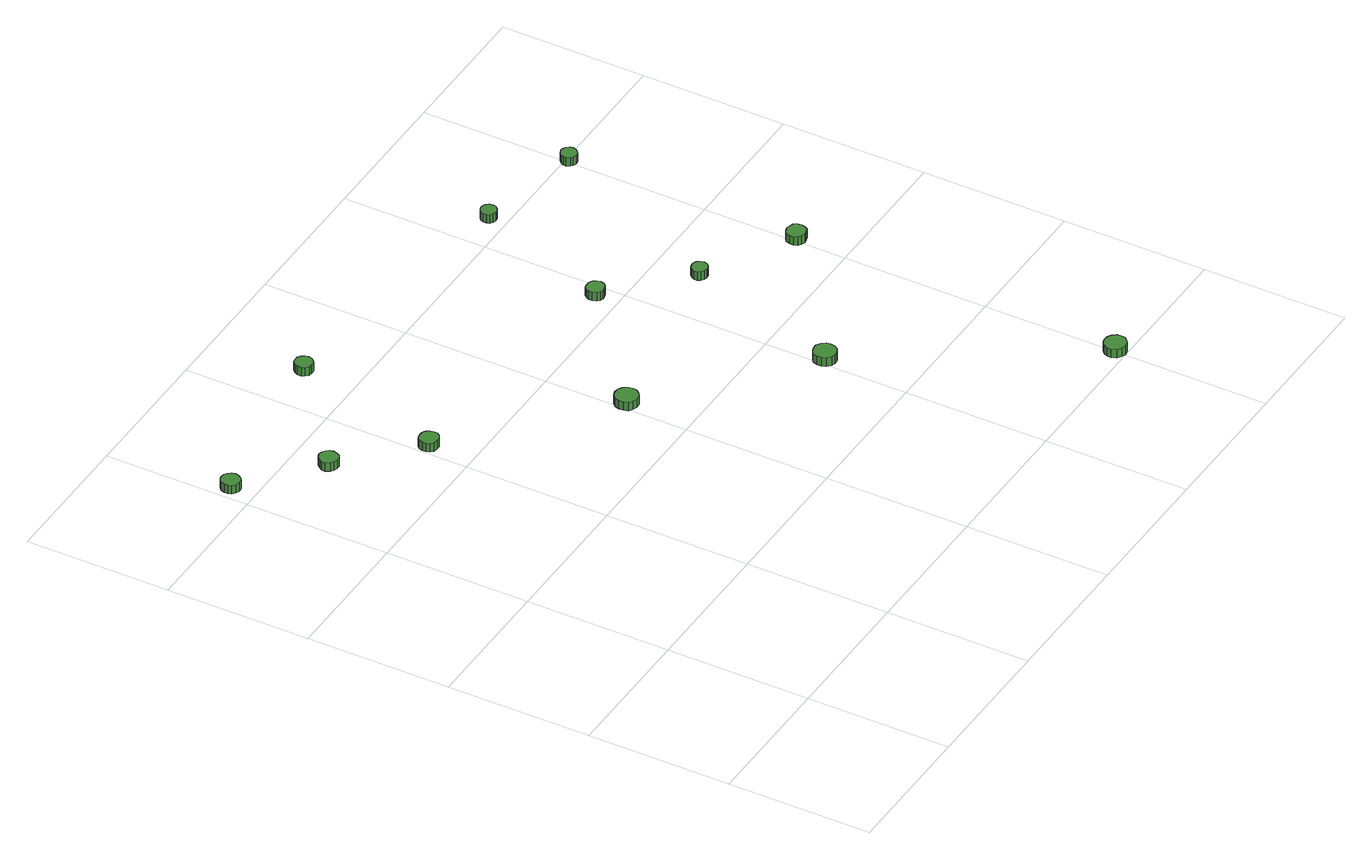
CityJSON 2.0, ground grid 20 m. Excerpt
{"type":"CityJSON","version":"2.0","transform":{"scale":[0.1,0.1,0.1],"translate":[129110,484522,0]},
"CityObjects":{
"tree1":{"type":"SolitaryVegetationObject","attributes":{"function":"something"},"geometry":[{"type":"MultiSurface","lod":"1","boundaries":[[[0,1,2,3,4,5,6,7,8,9,10,11,12,13,14]],[[15,16,17,18,19,20,21,22,23,24,25,26,27,28,29]],[[0,29,28,1]],[[1,28,27,2]],[[2,27,26,3]],[[3,26,25,4]],[[4,25,24,5]],[[5,24,23,6]],[[6,23,22,7]],[[7,22,21,8]],[[8,21,20,9]],[[9,20,19,10]],[[10,19,18,11]],[[11,18,17,12]],[[12,17,16,13]],[[13,16,15,14]],[[14,15,29,0]]]}]},
"tree2":{"type":"SolitaryVegetationObject","attributes":{"function":"something"},"geometry":[{"type":"MultiSurface","lod":"1","boundaries":[[[30,31,32,33,34,35,36,37,38,39,40,41,42,43,44]],[[45,46,47,48,49,50,51,52,53,54,55,56,57,58,59]],[[30,59,58,31]],[[31,58,57,32]],[[32,57,56,33]],[[33,56,55,34]],[[34,55,54,35]],[[35,54,53,36]],[[36,53,52,37]],[[37,52,51,38]],[[38,51,50,39]],[[39,50,49,40]],[[40,49,48,41]],[[41,48,47,42]],[[42,47,46,43]],[[43,46,45,44]],[[44,45,59,30]]]}]},
"tree3":{"type":"SolitaryVegetationObject","attributes":{"function":"something"},"geometry":[{"type":"MultiSurface","lod":"1","boundaries":[[[60,61,62,63,64,65,66,67,68,69,70,71,72,73,74]],[[75,76,77,78,79,80,81,82,83,84,85,86,87,88,89]],[[60,89,88,61]],[[61,88,87,62]],[[62,87,86,63]],[[63,86,85,64]],[[64,85,84,65]],[[65,84,83,66]],[[66,83,82,67]],[[67,82,81,68]],[[68,81,80,69]],[[69,80,79,70]],[[70,79,78,71]],[[71,78,77,72]],[[72,77,76,73]],[[73,76,75,74]],[[74,75,89,60]]]}]},
"tree4":{"type":"SolitaryVegetationObject","attributes":{"function":"something"},"geometry":[{"type":"MultiSurface","lod":"1","boundaries":[[[90,91,92,93,94,95,96,97,98,99,100,101,102,103,104]],[[105,106,107,108,109,110,111,112,113,114,115,116,117,118,119]],[[90,119,118,91]],[[91,118,117,92]],[[92,117,116,93]],[[93,116,115,94]],[[94,115,114,95]],[[95,114,113,96]],[[96,113,112,97]],[[97,112,111,98]],[[98,111,110,99]],[[99,110,109,100]],[[100,109,108,101]],[[101,108,107,102]],[[102,107,106,103]],[[103,106,105,104]],[[104,105,119,90]]]}]},
"tree5":{"type":"SolitaryVegetationObject","attributes":{"function":"something"},"geometry":[{"type":"MultiSurface","lod":"1","boundaries":[[[120,121,122,123,124,125,126,127,128,129,130,131,132,133,134]],[[135,136,137,138,139,140,141,142,143,144,145,146,147,148,149]],[[120,149,148,121]],[[121,148,147,122]],[[122,147,146,123]],[[123,146,145,124]],[[124,145,144,125]],[[125,144,143,126]],[[126,143,142,127]],[[127,142,141,128]],[[128,141,140,129]],[[129,140,139,130]],[[130,139,138,131]],[[131,138,137,132]],[[132,137,136,133]],[[133,136,135,134]],[[134,135,149,120]]]}]},
"tree6":{"type":"SolitaryVegetationObject","attributes":{"function":"something"},"geometry":[{"type":"MultiSurface","lod":"1","boundaries":[[[150,151,152,153,154,155,156,157,158,159,160,161,162,163,164]],[[165,166,167,168,169,170,171,172,173,174,175,176,177,178,179]],[[150,179,178,151]],[[151,178,177,152]],[[152,177,176,153]],[[153,176,175,154]],[[154,175,174,155]],[[155,174,173,156]],[[156,173,172,157]],[[157,172,171,158]],[[158,171,170,159]],[[159,170,169,160]],[[160,169,168,161]],[[161,168,167,162]],[[162,167,166,163]],[[163,166,165,164]],[[164,165,179,150]]]}]},
"tree7":{"type":"SolitaryVegetationObject","attributes":{"function":"something"},"geometry":[{"type":"MultiSurface","lod":"1","boundaries":[[[180,181,182,183,184,185,186,187,188,189,190,191,192,193,194]],[[195,196,197,198,199,200,201,202,203,204,205,206,207,208,209]],[[180,209,208,181]],[[181,208,207,182]],[[182,207,206,183]],[[183,206,205,184]],[[184,205,204,185]],[[185,204,203,186]],[[186,203,202,187]],[[187,202,201,188]],[[188,201,200,189]],[[189,200,199,190]],[[190,199,198,191]],[[191,198,197,192]],[[192,197,196,193]],[[193,196,195,194]],[[194,195,209,180]]]}]},
"tree8":{"type":"SolitaryVegetationObject","attributes":{"function":"something"},"geometry":[{"type":"MultiSurface","lod":"1","boundaries":[[[210,211,212,213,214,215,216,217,218,219,220,221,222,223,224]],[[225,226,227,228,229,230,231,232,233,234,235,236,237,238,239]],[[210,239,238,211]],[[211,238,237,212]],[[212,237,236,213]],[[213,236,235,214]],[[214,235,234,215]],[[215,234,233,216]],[[216,233,232,217]],[[217,232,231,218]],[[218,231,230,219]],[[219,230,229,220]],[[220,229,228,221]],[[221,228,227,222]],[[222,227,226,223]],[[223,226,225,224]],[[224,225,239,210]]]}]},
"tree9":{"type":"SolitaryVegetationObject","attributes":{"function":"something"},"geometry":[{"type":"MultiSurface","lod":"1","boundaries":[[[240,241,242,243,244,245,246,247,248,249,250,251,252,253,254]],[[255,256,257,258,259,260,261,262,263,264,265,266,267,268,269]],[[240,269,268,241]],[[241,268,267,242]],[[242,267,266,243]],[[243,266,265,244]],[[244,265,264,245]],[[245,264,263,246]],[[246,263,262,247]],[[247,262,261,248]],[[248,261,260,249]],[[249,260,259,250]],[[250,259,258,251]],[[251,258,257,252]],[[252,257,256,253]],[[253,256,255,254]],[[254,255,269,240]]]}]},
"tree10":{"type":"SolitaryVegetationObject","attributes":{"function":"something"},"geometry":[{"type":"MultiSurface","lod":"1","boundaries":[[[270,271,272,273,274,275,276,277,278,279,280,281,282,283,284]],[[285,286,287,288,289,290,291,292,293,294,295,296,297,298,299]],[[270,299,298,271]],[[271,298,297,272]],[[272,297,296,273]],[[273,296,295,274]],[[274,295,294,275]],[[275,294,293,276]],[[276,293,292,277]],[[277,292,291,278]],[[278,291,290,279]],[[279,290,289,280]],[[280,289,288,281]],[[281,288,287,282]],[[282,287,286,283]],[[283,286,285,284]],[[284,285,299,270]]]}]},
"tree11":{"type":"SolitaryVegetationObject","attributes":{"function":"something"},"geometry":[{"type":"MultiSurface","lod":"1","boundaries":[[[300,301,302,303,304,305,306,307,308,309,310,311,312,313,314]],[[315,316,317,318,319,320,321,322,323,324,325,326,327,328,329]],[[300,329,328,301]],[[301,328,327,302]],[[302,327,326,303]],[[303,326,325,304]],[[304,325,324,305]],[[305,324,323,306]],[[306,323,322,307]],[[307,322,321,308]],[[308,321,320,309]],[[309,320,319,310]],[[310,319,318,311]],[[311,318,317,312]],[[312,317,316,313]],[[313,316,315,314]],[[314,315,329,300]]]}]},
"tree12":{"type":"SolitaryVegetationObject","attributes":{"function":"something"},"geometry":[{"type":"MultiSurface","lod":"1","boundaries":[[[330,331,332,333,334,335,336,337,338,339,340,341,342,343,344]],[[345,346,347,348,349,350,351,352,353,354,355,356,357,358,359]],[[330,359,358,331]],[[331,358,357,332]],[[332,357,356,333]],[[333,356,355,334]],[[334,355,354,335]],[[335,354,353,336]],[[336,353,352,337]],[[337,352,351,338]],[[338,351,350,339]],[[339,350,349,340]],[[340,349,348,341]],[[341,348,347,342]],[[342,347,346,343]],[[343,346,345,344]],[[344,345,359,330]]]}]}
},
"vertices":[
[34,835,17],[32,840,17],[29,844,17],[25,847,17],[19,848,17],[14,846,17],[10,842,17],[8,837,17],[8,832,17],[10,827,17],[14,824,17],[19,822,17],[25,822,17],[29,825,17],[32,830,17],[32,830,4],[29,825,4],[25,822,4],[19,822,4],[14,824,4],[10,827,4],[8,832,4],[8,837,4],[10,842,4],[14,846,4],[19,848,4],[25,847,4],[29,844,4],[32,840,4],[34,835,4],
[132,751,18],[131,756,18],[128,760,18],[123,763,18],[118,764,18],[113,762,18],[109,758,18],[106,753,18],[106,748,18],[109,743,18],[113,740,18],[118,738,18],[123,738,18],[128,741,18],[131,746,18],[131,746,5],[128,741,5],[123,738,5],[118,738,5],[113,740,5],[109,743,5],[106,748,5],[106,753,5],[109,758,5],[113,762,5],[118,764,5],[123,763,5],[128,760,5],[131,756,5],[132,751,5],
[229,662,17],[228,668,17],[225,672,17],[220,675,17],[215,675,17],[209,674,17],[205,670,17],[203,665,17],[203,660,17],[205,655,17],[209,651,17],[215,650,17],[220,650,17],[225,653,17],[228,657,17],[228,657,4],[225,653,4],[220,650,4],[215,650,4],[209,651,4],[205,655,4],[203,660,4],[203,665,4],[205,670,4],[209,674,4],[215,675,4],[220,675,4],[225,672,4],[228,668,4],[229,662,4],
[276,868,25],[275,873,25],[272,877,25],[268,880,25],[263,880,25],[258,879,25],[254,875,25],[252,871,25],[252,865,25],[254,861,25],[258,857,25],[263,856,25],[268,856,25],[272,859,25],[275,863,25],[275,863,12],[272,859,12],[268,856,12],[263,856,12],[258,857,12],[254,861,12],[252,865,12],[252,871,12],[254,875,12],[258,879,12],[263,880,12],[268,880,12],[272,877,12],[275,873,12],[276,868,12],
[427,491,17],[426,497,17],[422,503,17],[417,506,17],[410,507,17],[404,505,17],[399,500,17],[397,494,17],[397,488,17],[399,482,17],[404,478,17],[410,476,17],[417,476,17],[422,480,17],[426,485,17],[426,485,4],[422,480,4],[417,476,4],[410,476,4],[404,478,4],[399,482,4],[397,488,4],[397,494,4],[399,500,4],[404,505,4],[410,507,4],[417,506,4],[422,503,4],[426,497,4],[427,491,4],
[624,320,19],[623,326,19],[619,331,19],[613,335,19],[607,335,19],[601,333,19],[596,329,19],[594,323,19],[594,317,19],[596,311,19],[601,306,19],[607,304,19],[613,305,19],[619,308,19],[623,314,19],[623,314,6],[619,308,6],[613,305,6],[607,304,6],[601,306,6],[596,311,6],[594,317,6],[594,323,6],[596,329,6],[601,333,6],[607,335,6],[613,335,6],[619,331,6],[623,326,6],[624,320,6],
[588,628,24],[587,633,24],[584,637,24],[579,640,24],[574,640,24],[569,639,24],[566,635,24],[564,631,24],[564,626,24],[566,621,24],[569,618,24],[574,616,24],[579,617,24],[584,619,24],[587,623,24],[587,623,11],[584,619,11],[579,617,11],[574,616,11],[569,618,11],[566,621,11],[564,626,11],[564,631,11],[566,635,11],[569,639,11],[574,640,11],[579,640,11],[584,637,11],[587,633,11],[588,628,11],
[817,15,18],[816,21,18],[812,26,18],[807,29,18],[800,30,18],[795,28,18],[790,24,18],[787,18,18],[787,12,18],[790,6,18],[795,2,18],[800,0,18],[807,1,18],[812,4,18],[816,9,18],[816,9,5],[812,4,5],[807,1,5],[800,0,5],[795,2,5],[790,6,5],[787,12,5],[787,18,5],[790,24,5],[795,28,5],[800,30,5],[807,29,5],[812,26,5],[816,21,5],[817,15,5],
[687,536,23],[686,541,23],[683,545,23],[679,547,23],[675,547,23],[671,546,23],[667,543,23],[665,539,23],[665,534,23],[667,530,23],[671,527,23],[675,526,23],[679,526,23],[683,528,23],[686,532,23],[686,532,10],[683,528,10],[679,526,10],[675,526,10],[671,527,10],[667,530,10],[665,534,10],[665,539,10],[667,543,10],[671,546,10],[675,547,10],[679,547,10],[683,545,10],[686,541,10],[687,536,10],
[659,821,23],[658,826,23],[655,830,23],[651,832,23],[647,832,23],[643,831,23],[639,828,23],[638,824,23],[638,819,23],[639,815,23],[643,812,23],[647,811,23],[651,811,23],[655,813,23],[658,817,23],[658,817,10],[655,813,10],[651,811,10],[647,811,10],[643,812,10],[639,815,10],[638,819,10],[638,824,10],[639,828,10],[643,831,10],[647,832,10],[651,832,10],[655,830,10],[658,826,10],[659,821,10],
[812,468,23],[811,473,23],[808,478,23],[803,480,23],[798,481,23],[792,479,23],[788,476,23],[786,471,23],[786,465,23],[788,460,23],[792,457,23],[798,455,23],[803,456,23],[808,458,23],[811,463,23],[811,463,10],[808,458,10],[803,456,10],[798,455,10],[792,457,10],[788,460,10],[786,465,10],[786,471,10],[788,476,10],[792,479,10],[798,481,10],[803,480,10],[808,478,10],[811,473,10],[812,468,10],
[809,792,23],[808,796,23],[805,800,23],[801,802,23],[797,803,23],[792,801,23],[789,798,23],[787,794,23],[787,790,23],[789,785,23],[792,782,23],[797,781,23],[801,781,23],[805,784,23],[808,787,23],[808,787,10],[805,784,10],[801,781,10],[797,781,10],[792,782,10],[789,785,10],[787,790,10],[787,794,10],[789,798,10],[792,801,10],[797,803,10],[801,802,10],[805,800,10],[808,796,10],[809,792,10]
]}
